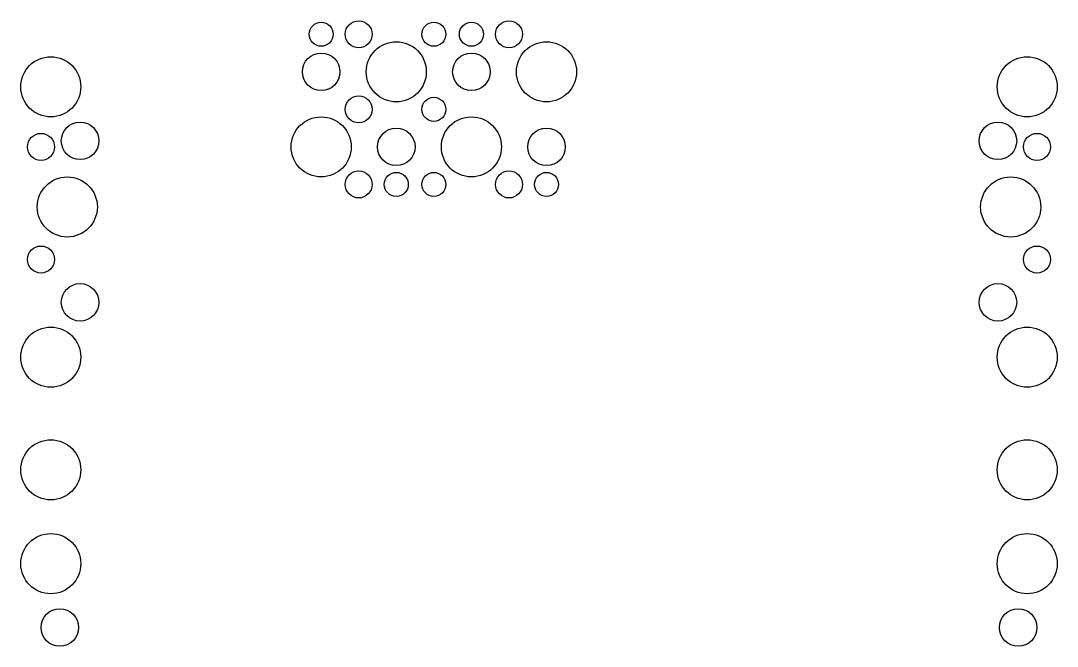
# Model space of a CAD drawing. Extents: x -690 to 690, y -385 to 448.
import ezdxf

# ---------------------------------------------------------------- set-up
doc = ezdxf.new("R2010")
doc.units = 0

msp = doc.modelspace()

# ---------------------------------------------------------------- linework, layer by layer
for centre, radius in [((-290, 430), 16), ((-240, 430), 18), ((-140, 430), 16), ((-90, 430), 16), ((-40, 430), 18), ((-190, 380), 40), ((10, 380), 40), ((-290, 380), 25), ((-90, 380), 25), ((-650, 360), 40), ((650, 360), 40), ((-240, 330), 18), ((-140, 330), 16), ((-290, 280), 40), ((-90, 280), 40), ((-611, 288), 25), ((-190, 280), 25), ((10, 280), 25), ((611, 288), 25), ((-663, 280), 18), ((663, 280), 18), ((-628, 200), 40), ((-240, 230), 18), ((-190, 230), 16), ((-140, 230), 16), ((-40, 230), 18), ((10, 230), 16), ((628, 200), 40), ((-663, 130), 18), ((663, 130), 18), ((-611, 73), 25), ((611, 73), 25), ((-650, 0), 40), ((650, 0), 40), ((-650, -150), 40), ((-650, -150), 40), ((650, -150), 40), ((650, -150), 40), ((-650, -275), 40), ((650, -275), 40), ((-638, -360), 25), ((638, -360), 25)]:
    msp.add_circle(centre, radius)

doc.saveas('drawing.dxf')
